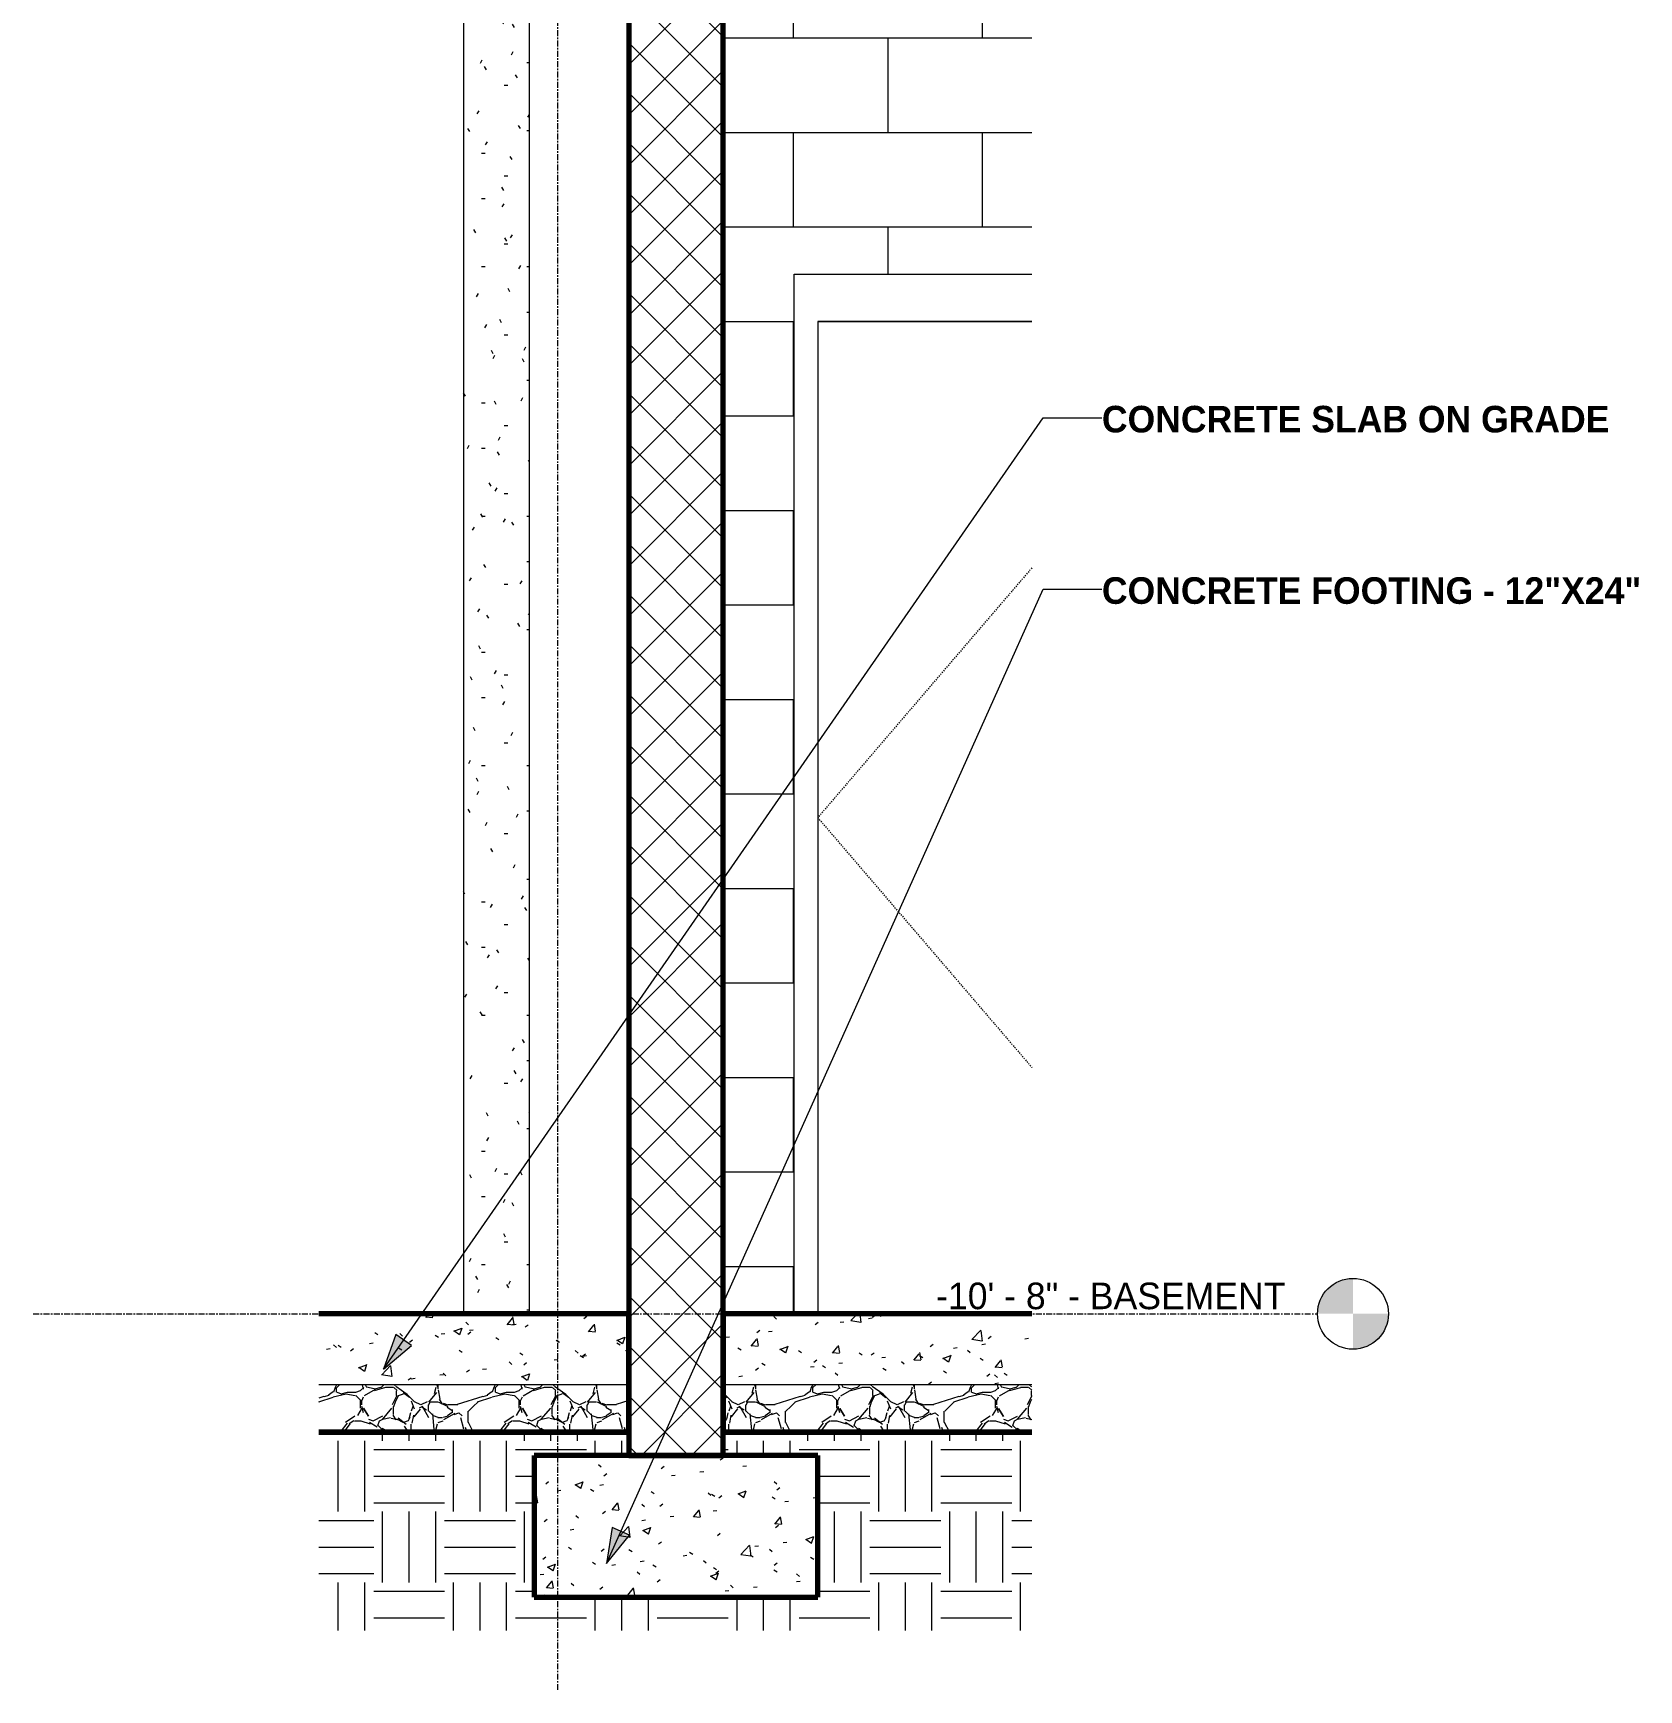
# Model space of a CAD drawing. Header units: inches. Extents: x 11710 to 12358, y -212 to 450.
# Drawn here: x 12216.8 to 12352.7, y -159.8 to -19.6 of the extents above; entities that cross this region are included whole.
import ezdxf

# ---------------------------------------------------------------- set-up
doc = ezdxf.new("R2010")
doc.units = ezdxf.units.IN
doc.header["$MEASUREMENT"] = 0
doc.linetypes.add('Dash 1_16_', pattern=[0.125, 0.0625, -0.0625])
doc.linetypes.add('Grid Line 1_2_', pattern=[0.875, 0.5, -0.125, 0.125, -0.125])
for name, color, linetype, lineweight in [('0-3', 135, 'Continuous', 18), ('0-4', 50, 'Continuous', 5), ('A-DOOR-1', 250, 'Dash 1_16_', 9), ('A-DOOR-2', 250, 'Continuous', 9), ('A-DOOR-FRAM-1', 250, 'Continuous', 9), ('A-FLOR-4', 192, 'Continuous', 70), ('A-FLOR-LEVL', 51, 'Continuous', 9), ('A-FLOR-LEVL-1', 51, 'Grid Line 1_2_', 9), ('A-FLOR-MCUT', 51, 'Continuous', 18), ('A-FLOR-PATT-1', 8, 'Continuous', 9), ('A-WALL-3', 7, 'Continuous', 70), ('A-WALL-4', 135, 'Continuous', 18), ('A-WALL-PATT-3', 55, 'Continuous', 9), ('A-WALL-PATT-4', 45, 'Continuous', 9), ('C-TOPO', 7, 'Continuous', 9), ('C-TOPO-1', 7, 'Continuous', 70), ('C-TOPO-2', 55, 'Continuous', 9), ('G-ANNO-TEXT', 231, 'Continuous', 9), ('I-WALL-2', 135, 'Continuous', 18), ('S-COLS-1', 55, 'Continuous', 9), ('S-FNDN-1', 32, 'Continuous', 9), ('S-FNDN-2', 7, 'Continuous', 70), ('S-GRID-1', 1, 'Grid Line 1_2_', 9)]:
    doc.layers.add(name, color=color, linetype=linetype, lineweight=lineweight)
doc.styles.add('Century Gothic', font='ufonts.com_century-gothic.ttf', dxfattribs={"height": 2.25})
doc.styles.add('Century Gothic_B', font='GOTHICB.TTF', dxfattribs={"height": 2.25})

# ---------------------------------------------------------------- blocks, each defined once
blk = doc.blocks.new('CTR  - Topography_rvt-4-BUILDING SECTION - EAST_WEST - LOOKING NORTH - Callout 5')
at = {"layer": 'C-TOPO'}
h = blk.add_hatch(dxfattribs=at)
h.set_pattern_fill('FP_34', color=256, style=0, pattern_type=2)
h.set_pattern_definition([(0, (12713.651, 72), (6, 6), [6, -6]), (0, (12713.651, 74.25), (6, 6), [6, -6]), (0, (12713.651, 76.5), (6, 6), [6, -6]), (90, (12714.401, 77.25), (-6, 6), [6, -6]), (90, (12716.651, 77.25), (-6, 6), [6, -6]), (90, (12718.901, 77.25), (-6, 6), [6, -6])])
h.paths.add_polyline_path([(11869.19, -154.81), (11887.31, -154.81), (11887.31, -138.01), (11861.19, -138.01), (11861.19, -140), (11869.19, -140), (11869.19, -152), (11845.19, -152), (11845.19, -140), (11853.19, -140), (11853.19, -138.01), (11826.96, -138.01), (11826.96, -154.81), (11861.19, -154.81)], flags=0)
at = {"layer": 'C-TOPO-1'}
for p, q in [((11826.96, -138.01), (11829.34, -138.01)), ((11829.34, -138.01), (11853.19, -138.01)), ((11861.19, -138.01), (11870.32, -138.01)), ((11870.32, -138.01), (11887.31, -138.01))]:
    blk.add_line(p, q, dxfattribs=at)
at = {"layer": 'C-TOPO-2'}
for p, q in [((11829.34, -138.01), (11826.96, -138.01)), ((11853.19, -138.01), (11829.34, -138.01)), ((11870.32, -138.01), (11861.19, -138.01)), ((11870.32, -138.01), (11887.31, -138.01))]:
    blk.add_line(p, q, dxfattribs=at)
blk = doc.blocks.new('CTR - 1st Phase - Common Walls_rvt-4-BUILDING SECTION - EAST_WEST - LOOKING NORTH - Callout 5')
at = {"layer": 'I-WALL-2'}
blk.add_line((11844.75, -16), (11844.75, -128), dxfattribs=at)
blk = doc.blocks.new('HOLLOW METAL - STAIR DOOR-2016401-BUILDING SECTION - EAST_WEST - LOOKING NORTH - Callout 5')
at = {"layer": 'A-DOOR-1'}
for p, q in [((11887.31, -64.86), (11869.19, -86)), ((11869.19, -86), (11887.31, -107.14))]:
    blk.add_line(p, q, dxfattribs=at)
at = {"layer": 'A-DOOR-2'}
for p, q in [((11887.31, -44), (11869.19, -44)), ((11869.19, -44), (11869.19, -128))]:
    blk.add_line(p, q, dxfattribs=at)
at = {"layer": 'A-DOOR-FRAM-1'}
for q in [(11869.19, -128), (11887.31, -44)]:
    blk.add_line((11869.19, -44), q, dxfattribs=at)
blk = doc.blocks.new('CTR - 1st Phase -Stairs _ Elevators_rvt-4-BUILDING SECTION - EAST_WEST - LOOKING NORTH - Callout 5')
at = {"layer": 'A-WALL-PATT-3'}
h = blk.add_hatch(dxfattribs=at)
h.set_pattern_fill('FP_42', color=256, style=0, pattern_type=2)
h.set_pattern_definition([(0, (11857.189, -156), (0, 8), []), (90, (11857.189, -156), (-8, 8), [8, -8])])
h.paths.add_polyline_path([(11861.19, -128), (11867.19, -128), (11867.19, -40), (11887.31, -40), (11887.31, -4.63), (11861.19, -4.63), (11861.19, -124.75)], flags=0)
h.paths.add_polyline_path([(11861.19, 96), (11887.31, 96), (11887.31, 131.37), (11861.19, 131.37), (11861.19, 120)], flags=0)
h.paths.add_polyline_path([(11862.22, 176.39), (11862.23, 176.39), (11862.23, 176.39)], flags=0)
h.paths.add_polyline_path([(11887.31, 137.38), (11887.31, 263.37), (11861.19, 263.37), (11861.19, 176.39), (11861.85, 176.39), (11861.89, 176.38), (11862.08, 176.39), (11862.32, 176.39), (11862.41, 176.37), (11862.48, 176.34), (11862.58, 176.25), (11862.62, 176.2), (11862.66, 176.08), (11862.67, 176), (11862.66, 175.9), (11862.6, 175.78), (11862.52, 175.7), (11862.44, 175.65), (11862.34, 175.61), (11862.25, 175.61), (11862.17, 175.61), (11862.14, 175.61), (11862, 175.61), (11861.19, 175.61), (11861.19, 137.38)], flags=0)
h.paths.add_polyline_path([(11862.22, 308.39), (11862.23, 308.39), (11862.23, 308.39)], flags=0)
h.paths.add_polyline_path([(11861.19, 269.38), (11887.31, 269.38), (11887.31, 372), (11861.19, 372), (11861.19, 308.39), (11861.85, 308.39), (11861.89, 308.38), (11862.08, 308.39), (11862.32, 308.39), (11862.41, 308.37), (11862.48, 308.34), (11862.58, 308.25), (11862.62, 308.2), (11862.66, 308.08), (11862.66, 307.96), (11862.66, 307.9), (11862.6, 307.78), (11862.52, 307.7), (11862.44, 307.65), (11862.34, 307.61), (11862.25, 307.61), (11862.17, 307.61), (11862.14, 307.61), (11862, 307.61), (11861.19, 307.61), (11861.19, 282.36)], flags=0)
at = {"layer": 'A-WALL-PATT-4'}
h = blk.add_hatch(dxfattribs=at)
h.set_pattern_fill('FP_40', color=256, style=0, pattern_type=2)
h.set_pattern_definition([(45, (12713.651, 72), (-2.12132, 2.12132), []), (135, (12713.651, 72), (-2.12132, -2.12132), [])])
h.paths.add_polyline_path([(11853.19, -140), (11861.19, -140), (11861.19, 372), (11853.19, 372), (11853.19, -4), (11857.19, -16), (11853.19, -16), (11853.19, -138.01)], flags=0)
at = {"layer": 'S-FNDN-1'}
h = blk.add_hatch(dxfattribs=at)
h.set_pattern_fill('FP_39', color=256, style=0, pattern_type=2)
h.set_pattern_definition([(50, (12713.651, 72), (6.885997, -0.602097), [0.72, -7.92]), (355, (12713.651, 72), (-1.331756, 7.220547), [0.576, -6.336]), (100.451, (12714.225, 71.95), (5.55363, 6.61819), [0.612, -6.731]), (46.184, (12713.651, 73.92), (10.24564, -1.588925), [1.08, -11.88]), (96.636, (12714.505, 73.788), (8.97244, 9.35152), [0.918, -10.096]), (351.184, (12713.651, 73.92), (8.9732, 9.35123), [0.864, -9.504]), (21, (12714.611, 73.44), (5.730726, -3.865003), [0.72, -7.92]), (326, (12714.611, 73.44), (2.33581, 6.96088), [0.576, -6.336]), (71.451, (12715.088, 73.118), (8.065876, 3.09595), [0.612, -6.731]), (37.5, (12713.651, 72), (0.116866, 3.1954784), [0.317, -5.942, 0.317, -6.115, -6.36]), (37.5, (12713.651, 72), (0.116866, 3.1954784), [-12.691, 0.317, -6.043]), (7.5, (12713.651, 72), (2.52543, 3.786025), [0.317, -3.35, 0.317, -5.798, -2.424]), (7.5, (12713.651, 72), (2.52543, 3.786025), [-9.782, 0.317, -2.107]), (327.5, (12711.51, 72), (5.1243685, -0.216176), [0.317, -2.083, 0.317, -7.171, -9.936]), (327.5, (12711.51, 72), (5.1243685, -0.216176), [-9.888, 0.317, -9.619]), (317.5, (12710.55, 72), (5.598326, 0.96141), [0.317, -2.803, 0.317, -4.656, -7.056]), (317.5, (12710.55, 72), (5.598326, 0.96141), [-8.093, 0.317, -6.739])])
h.paths.add_polyline_path([(11857.13, -152), (11869.19, -152), (11869.19, -140), (11845.19, -140), (11845.19, -152), (11853.19, -152)], flags=0)
at = {"layer": 'A-WALL-3'}
for p, q in [((11853.19, 372), (11853.19, -140)), ((11861.19, -140), (11861.19, 372)), ((11853.19, -140), (11861.19, -140))]:
    blk.add_line(p, q, dxfattribs=at)
at = {"layer": 'A-WALL-4'}
for p, q in [((11867.19, -128), (11867.19, -40)), ((11867.19, -40), (11887.31, -40))]:
    blk.add_line(p, q, dxfattribs=at)
at = {"layer": 'S-FNDN-2'}
for p, q in [((11869.19, -140), (11845.19, -140)), ((11845.19, -140), (11845.19, -152)), ((11869.19, -152), (11869.19, -140)), ((11845.19, -152), (11869.19, -152))]:
    blk.add_line(p, q, dxfattribs=at)
at = {"layer": '0-3'}
blk.add_blockref('HOLLOW METAL - STAIR DOOR-2016401-BUILDING SECTION - EAST_WEST - LOOKING NORTH - Callout 5', (0, 0), dxfattribs=at)
blk = doc.blocks.new('Concrete-Rectangular-Column - ONE-1856735-BUILDING SECTION - EAST_WEST - LOOKING NORTH - Callout 5')
at = {"layer": 'S-COLS-1'}
h = blk.add_hatch(dxfattribs=at)
h.set_pattern_fill('FP_33', color=256, style=0, pattern_type=2)
h.set_pattern_definition([(0, (12713.651, 72), (7.68, 1.92), [0.317, -5.443, 0.317, -5.443, -30.72]), (0, (12713.651, 72), (7.68, 1.92), [-11.52, 0.317, -11.203, 0.317, -5.443, -13.44]), (0, (12713.651, 72), (7.68, 1.92), [-28.8, 0.317, -3.523, 0.317, -9.283]), (120, (12716.531, 72.96), (-5.5027688, 5.691075), [0.317, -5.443, 0.317, -5.443, -30.72]), (120, (12716.531, 72.96), (-5.5027688, 5.691075), [-11.52, 0.317, -11.203, 0.317, -5.443, -13.44]), (120, (12716.531, 72.96), (-5.5027688, 5.691075), [-28.8, 0.317, -3.523, 0.317, -9.283]), (240, (12717.491, 76.8), (-2.1772312, -7.611075), [0.317, -5.443, 0.317, -5.443, -30.72]), (240, (12717.491, 76.8), (-2.1772312, -7.611075), [-11.52, 0.317, -11.203, 0.317, -5.443, -13.44]), (240, (12717.491, 76.8), (-2.1772312, -7.611075), [-28.8, 0.317, -3.523, 0.317, -9.283])])
h.paths.add_polyline_path([(11839.19, -128), (11844.75, -128), (11844.75, -16), (11839.19, -16), (11839.19, -118.38)], flags=0)
blk.add_line((11839.19, -16), (11839.19, -128), dxfattribs=at)
blk = doc.blocks.new('Level - Level Head - Circle-50818-BUILDING SECTION - EAST_WEST - LOOKING NORTH - Callout 5')
at = {"layer": 'A-FLOR-LEVL'}
h = blk.add_hatch(color=256, dxfattribs=at)
edge = h.paths.add_edge_path(flags=0)
edge.add_line((11914.49, 0), (11911.49, 0))
edge.add_arc((11914.49, 0), 3, 90, 180, ccw=False)
edge.add_line((11914.49, 3), (11914.49, 0))
h = blk.add_hatch(color=256, dxfattribs=at)
edge = h.paths.add_edge_path(flags=0)
edge.add_line((11914.49, -3), (11914.49, 0))
edge.add_line((11914.49, 0), (11917.49, 0))
edge.add_arc((11914.49, 0), 3, 270, 360, ccw=False)
blk.add_circle((11914.49, 0), 3, dxfattribs=at)

msp = doc.modelspace()

# ---------------------------------------------------------------- hatches: boundary and pattern name
at = {"layer": 'A-FLOR-PATT-1'}
h = msp.add_hatch(dxfattribs=at)
h.set_pattern_fill('FP_39', color=256, style=0, pattern_type=2)
h.set_pattern_definition([(50, (13127.699, 72), (6.885997, -0.602097), [0.72, -7.92]), (355, (13127.699, 72), (-1.331756, 7.220547), [0.576, -6.336]), (100.451, (13128.273, 71.95), (5.55363, 6.61819), [0.612, -6.731]), (46.184, (13127.699, 73.92), (10.24564, -1.588925), [1.08, -11.88]), (96.636, (13128.553, 73.788), (8.97244, 9.35152), [0.918, -10.096]), (351.184, (13127.699, 73.92), (8.9732, 9.35123), [0.864, -9.504]), (21, (13128.659, 73.44), (5.730726, -3.865003), [0.72, -7.92]), (326, (13128.659, 73.44), (2.33581, 6.96088), [0.576, -6.336]), (71.451, (13129.136, 73.118), (8.065876, 3.09595), [0.612, -6.731]), (37.5, (13127.6991, 72), (0.116866, 3.1954784), [0.317, -5.942, 0.317, -6.115, -6.36]), (37.5, (13127.6991, 72), (0.116866, 3.1954784), [-12.691, 0.317, -6.043]), (7.5, (13127.699, 72), (2.52543, 3.786025), [0.317, -3.35, 0.317, -5.798, -2.424]), (7.5, (13127.699, 72), (2.52543, 3.786025), [-9.782, 0.317, -2.107]), (327.5, (13125.5581, 72), (5.1243685, -0.216176), [0.317, -2.083, 0.317, -7.171, -9.936]), (327.5, (13125.5581, 72), (5.1243685, -0.216176), [-9.888, 0.317, -9.619]), (317.5, (13124.598, 72), (5.598326, 0.96141), [0.317, -2.803, 0.317, -4.656, -7.056]), (317.5, (13124.598, 72), (5.598326, 0.96141), [-8.093, 0.317, -6.739])])
h.paths.add_polyline_path([(12301.35, -134), (12301.35, -128), (12275.24, -128), (12275.24, -134), (12298.24, -134)], flags=0)
h.paths.add_polyline_path([(12267.24, -134), (12267.24, -128), (12241.01, -128), (12241.01, -134), (12243.39, -134)], flags=0)
h = msp.add_hatch(dxfattribs=at)
h.set_pattern_fill('FP_43', color=256, style=0, pattern_type=2)
h.set_pattern_definition([(212.005, (13126.8931, 74.015), (-40.3106271, -26.8730086), [1.268, -125.493]), (213.69, (13127.699, 74.553), (-13.436241, -13.436764), [0.969, -47.478]), (198.435, (13128.102, 74.687), (-26.873024, -13.436542), [0.425, -42.065]), (180, (13128.639, 74.687), (2e-15, -13.437), [0.537, -12.899]), (161.565, (13129.042, 74.553), (-13.436518, 1.2e-05), [0.425, -42.065]), (333.435, (13129.177, 84.227), (13.436532, 1.2e-05), [0.601, -29.444]), (296.565, (13129.042, 84.496), (13.43652, -13.436544), [0.3, -29.745]), (270, (13129.042, 85.168), (13.437, 8e-16), [0.672, -12.765]), (186.34, (13129.1771, 76.434), (-107.4926568, -13.4363962), [1.217, -120.457]), (296.565, (13132.133, 84.765), (13.43652, -13.436544), [0.3, -29.745]), (303.69, (13131.864, 85.168), (13.436764, -13.436241), [0.484, -47.962]), (229.399, (13134.0141, 79.256), (-67.1828397, -80.6196216), [1.239, -122.641]), (243.435, (13134.417, 80.062), (1.2e-05, -13.436532), [0.901, -29.144]), (213.69, (13139.12, 78.584), (-13.436241, -13.436764), [0.484, -47.962]), (33.69, (13135.089, 74.822), (13.436241, 13.436764), [0.484, -47.962]), (0, (13134.82, 74.822), (0, 13.437), [0.269, -13.168]), (333.435, (13134.551, 74.956), (13.436532, 1.2e-05), [0.3, -29.745]), (284.036, (13134.417, 75.494), (13.436545, -40.30972), [0.554, -54.847]), (270, (13134.417, 75.762), (13.437, 8e-16), [0.269, -13.168]), (243.435, (13134.417, 76.031), (1.2e-05, -13.436532), [0.3, -29.745]), (135, (13134.417, 76.165), (-13.43644, 9e-16), [0.19, -18.812]), (90, (13134.417, 76.031), (-13.437, 8e-16), [0.134, -13.302]), (18.435, (13139.254, 82.212), (26.873024, 13.436542), [0.85, -41.641]), (6.34, (13140.0601, 82.481), (107.4926568, 13.4363962), [1.217, -120.457]), (180, (13139.523, 79.256), (2e-15, -13.437), [0.806, -12.63]), (197.354, (13141.67314, 79.928), (-40.30996214, -13.43709214), [2.252, -222.987]), (198.435, (13142.076, 80.062), (-26.873024, -13.436542), [0.425, -42.065]), (213.69, (13142.479, 80.331), (-13.436241, -13.436764), [0.484, -47.962]), (251.565, (13142.613, 80.734), (-1.2e-05, -13.436518), [0.425, -42.065]), (243.435, (13142.748, 81.003), (1.2e-05, -13.436532), [0.3, -29.745]), (270, (13142.748, 81.271), (13.437, 8e-16), [0.269, -13.168]), (293.199, (13142.3451, 82.212), (13.4363854, -26.8729472), [1.023, -101.307]), (315, (13141.942, 82.615), (13.43644, 0), [0.57, -18.432]), (0, (13141.27, 82.615), (0, 13.437), [0.672, -12.765]), (341.565, (13138.314, 79.39), (13.436518, -1.2e-05), [0.425, -42.065]), (303.69, (13138.045, 79.793), (13.436764, -13.436241), [0.484, -47.962]), (279.462, (13137.9111, 80.599), (13.43628, -67.1832013), [0.817, -80.915]), (270, (13137.911, 81.406), (13.437, 8e-16), [0.806, -12.63]), (239.036, (13138.3141, 82.077), (-13.4372, -26.8732567), [0.783, -77.565]), (188.13, (13139.2541, 82.212), (-80.6200966, -13.436299), [0.95, -94.061]), (116.565, (13129.311, 81.809), (-13.43652, 13.436544), [0.3, -29.745]), (135, (13129.58, 81.54), (-13.43644, 9e-16), [0.38, -18.622]), (168.69, (13130.2521, 81.406), (-13.436897, 0.000212), [0.685, -67.829]), (191.31, (13130.9241, 81.54), (-53.7465916, -13.436568), [0.685, -67.829]), (194.036, (13131.461, 81.674), (-40.30972, -13.436545), [0.554, -54.847]), (236.31, (13131.73, 82.077), (-13.436194, -26.873299), [0.484, -47.962]), (236.31, (13131.998, 82.481), (-13.436194, -26.873299), [0.484, -47.962]), (270, (13131.998, 82.884), (13.437, 8e-16), [0.403, -13.034]), (291.801, (13131.7301, 83.556), (13.4361655, -26.872997), [0.724, -71.635]), (116.565, (13131.864, 80.734), (-13.43652, 13.436544), [0.601, -29.444]), (168.69, (13132.5361, 80.599), (-13.436897, 0.000212), [0.685, -67.829]), (194.036, (13133.073, 80.734), (-40.30972, -13.436545), [0.554, -54.847]), (225, (13133.476, 81.137), (9e-16, -13.43644), [0.57, -18.432]), (251.565, (13133.611, 81.54), (-1.2e-05, -13.436518), [0.425, -42.065]), (296.565, (13133.342, 82.077), (13.43652, -13.436544), [0.601, -29.444]), (315, (13133.073, 82.346), (13.43644, 0), [0.38, -18.622]), (326.31, (13132.67, 82.615), (26.873299, -13.436194), [0.484, -47.962]), (0, (13132.402, 82.615), (0, 13.437), [0.269, -13.168]), (33.69, (13131.998, 82.346), (13.436241, 13.436764), [0.484, -47.962]), (71.565, (13131.864, 81.943), (1.2e-05, 13.436518), [0.425, -42.065]), (63.435, (13131.73, 81.674), (-1.2e-05, 13.436532), [0.3, -29.745]), (71.565, (13131.595, 81.271), (1.2e-05, 13.436518), [0.425, -42.065]), (104.036, (13131.595, 80.734), (-13.436545, 40.30972), [0.554, -54.847]), (45, (13131.327, 80.465), (0, 13.43644), [0.38, -18.622]), (18.435, (13130.924, 80.331), (26.873024, 13.436542), [0.425, -42.065]), (0, (13130.252, 80.331), (0, 13.437), [0.672, -12.765]), (14.036, (13129.714, 80.196), (40.30972, 13.436545), [0.554, -54.847]), (341.565, (13129.311, 80.331), (13.436518, -1.2e-05), [0.425, -42.065]), (270, (13129.311, 80.734), (13.437, 8e-16), [0.403, -13.034]), (225, (13129.714, 81.137), (9e-16, -13.43644), [0.57, -18.432]), (198.435, (13130.52, 81.406), (-26.873024, -13.436542), [0.85, -41.641]), (180, (13131.192, 81.406), (-2e-15, -13.437), [0.672, -12.765]), (153.435, (13131.461, 81.271), (-13.436532, -1.2e-05), [0.3, -29.745]), (206.565, (13136.567, 79.121), (-13.436544, -13.43652), [0.3, -29.745]), (146.31, (13136.97, 78.853), (-26.873299, 13.436194), [0.484, -47.962]), (119.745, (13137.5071, 77.912), (-40.3105597, 67.1832064), [1.083, -107.246]), (95.711, (13137.6421, 76.568), (-13.4375424, 120.930058), [1.35, -133.686]), (90, (13137.642, 76.434), (-13.437, 8e-16), [0.134, -13.302]), (63.435, (13137.507, 76.165), (-1.2e-05, 13.436532), [0.3, -29.745]), (26.565, (13137.239, 76.031), (13.436544, 13.43652), [0.3, -29.745]), (0, (13136.836, 76.031), (0, 13.437), [0.403, -13.034]), (0, (13136.701, 76.031), (0, 13.437), [0.134, -13.302]), (0, (13136.433, 76.031), (0, 13.437), [0.269, -13.168]), (326.31, (13136.029, 76.3), (26.873299, -13.436194), [0.484, -47.962]), (333.435, (13135.761, 76.434), (13.436532, 1.2e-05), [0.3, -29.745]), (284.036, (13135.626, 76.972), (13.436545, -40.30972), [0.554, -54.847]), (270, (13135.626, 77.24), (13.437, 8e-16), [0.269, -13.168]), (270, (13135.626, 77.643), (13.437, 8e-16), [0.403, -13.034]), (258.69, (13135.7611, 78.315), (-0.000212, -13.436897), [0.685, -67.829]), (231.34, (13136.2981, 78.987), (-40.3101895, -53.745816), [0.86, -85.176]), (270, (13139.12, 78.718), (13.437, 8e-16), [0.134, -13.302]), (270, (13139.12, 78.853), (13.437, 8e-16), [0.134, -13.302]), (326.31, (13138.717, 79.121), (26.873299, -13.436194), [0.484, -47.962]), (333.435, (13137.911, 79.525), (13.436532, 1.2e-05), [0.901, -29.144]), (0, (13137.239, 79.525), (0, 13.437), [0.672, -12.765]), (63.435, (13137.104, 79.256), (-1.2e-05, 13.436532), [0.3, -29.745]), (90, (13137.104, 78.718), (-13.437, 8e-16), [0.537, -12.899]), (135, (13137.507, 78.315), (-13.43644, 9e-16), [0.57, -18.432]), (161.565, (13137.911, 78.181), (-13.436518, 1.2e-05), [0.425, -42.065]), (180, (13138.314, 78.181), (-2e-15, -13.437), [0.403, -13.034]), (198.435, (13138.717, 78.315), (-26.873024, -13.436542), [0.425, -42.065]), (351.87, (13133.4761, 85.571), (13.4370087, -0.000259), [1.9, -93.111]), (14.036, (13132.939, 85.437), (40.30972, 13.436545), [0.554, -54.847]), (53.13, (13132.5361, 84.899), (26.873672, 40.309752), [0.672, -66.511]), (95.194, (13132.6701, 83.421), (-13.4351326, 134.3664647), [1.484, -146.928]), (101.31, (13132.8051, 82.749), (-13.436568, 53.7465916), [0.685, -67.829]), (143.13, (13133.3421, 82.346), (-40.309752, 26.873672), [0.672, -66.511]), (161.565, (13133.745, 82.212), (-13.436518, 1.2e-05), [0.425, -42.065]), (198.435, (13134.148, 82.346), (-26.873024, -13.436542), [0.425, -42.065]), (225, (13134.82, 83.018), (9e-16, -13.43644), [0.95, -18.052]), (228.814, (13135.7611, 84.093), (-80.6198072, -94.0561774), [1.428, -141.405]), (251.565, (13135.895, 84.496), (-1.2e-05, -13.436518), [0.425, -42.065]), (270, (13135.895, 84.63), (13.437, 8e-16), [0.134, -13.302]), (288.435, (13135.761, 85.034), (13.436542, -26.873024), [0.425, -42.065]), (326.31, (13135.358, 85.302), (26.873299, -13.436194), [0.484, -47.962]), (90, (13129.177, 82.077), (-13.437, 8e-16), [0.941, -12.496]), (338.199, (13131.0581, 83.824), (40.3099116, -13.436441), [0.724, -71.635]), (0, (13130.252, 83.824), (0, 13.437), [0.806, -12.63]), (30.964, (13129.5801, 83.421), (40.310285, 26.8733136), [0.783, -77.565]), (45, (13129.177, 83.018), (0, 13.43644), [0.57, -18.432]), (90, (13127.027, 77.778), (-13.437, 8e-16), [0.941, -12.496]), (116.565, (13127.43, 76.972), (-13.43652, 13.436544), [0.901, -29.144]), (153.435, (13128.236, 76.568), (-13.436532, -1.2e-05), [0.901, -29.144]), (180, (13128.908, 76.568), (-2e-15, -13.437), [0.672, -12.765]), (218.66, (13129.5801, 77.106), (-13.436833, -13.4362984), [0.86, -85.176]), (231.34, (13130.1171, 77.778), (-40.3101895, -53.745816), [0.86, -85.176]), (213.69, (13130.924, 78.315), (-13.436241, -13.436764), [0.969, -47.478]), (239.036, (13131.3271, 78.987), (-13.4372, -26.8732567), [0.783, -77.565]), (270, (13131.327, 79.256), (13.437, 8e-16), [0.269, -13.168]), (270, (13131.327, 79.659), (13.437, 8e-16), [0.403, -13.034]), (315, (13130.924, 80.062), (13.43644, 0), [0.57, -18.432]), (350.538, (13130.1171, 80.196), (13.4368224, 7.56e-05), [0.817, -80.915]), (14.036, (13129.042, 79.928), (40.30972, 13.436545), [1.108, -54.293]), (18.435, (13127.833, 79.525), (26.873024, 13.436542), [1.275, -41.216]), (45, (13127.43, 79.121), (0, 13.43644), [0.57, -18.432]), (45, (13127.027, 78.718), (0, 13.43644), [0.57, -18.432]), (108.435, (13129.983, 75.762), (-13.436542, 26.873024), [0.85, -41.641]), (126.87, (13130.3861, 75.225), (-13.436224, 13.436576), [0.672, -66.511]), (146.31, (13130.789, 74.956), (-26.873299, 13.436194), [0.484, -47.962]), (161.565, (13131.192, 74.822), (-13.436518, 1.2e-05), [0.425, -42.065]), (135, (13131.595, 74.419), (-13.43644, 9e-16), [0.57, -18.432]), (161.565, (13131.998, 74.284), (-13.436518, 1.2e-05), [0.425, -42.065]), (180, (13132.402, 74.284), (2e-15, -13.437), [0.403, -13.034]), (206.565, (13132.67, 74.419), (-13.436544, -13.43652), [0.3, -29.745]), (206.565, (13133.208, 74.687), (-13.436544, -13.43652), [0.601, -29.444]), (189.462, (13134.0141, 74.822), (-67.1832013, -13.43628), [0.817, -80.915]), (243.435, (13134.283, 75.359), (1.2e-05, -13.436532), [0.601, -29.444]), (270, (13134.283, 75.494), (13.437, 8e-16), [0.134, -13.302]), (270, (13134.283, 75.762), (13.437, 8e-16), [0.269, -13.168]), (326.31, (13133.88, 76.568), (26.873299, -13.436194), [0.484, -47.962]), (327.995, (13132.8051, 77.24), (67.1829352, -40.309468), [1.268, -125.493]), (329.036, (13132.1331, 77.643), (26.8732567, -13.4372), [0.783, -77.565]), (341.565, (13131.327, 77.912), (13.436518, -1.2e-05), [0.85, -41.641]), (0, (13130.789, 77.912), (0, 13.437), [0.537, -12.899]), (33.69, (13130.386, 77.643), (13.436241, 13.436764), [0.484, -47.962]), (53.13, (13129.9831, 77.106), (26.873672, 40.309752), [0.672, -66.511]), (63.435, (13129.714, 76.568), (-1.2e-05, 13.436532), [0.601, -29.444]), (225, (13135.895, 75.494), (9e-16, -13.43644), [0.57, -18.432]), (236.31, (13136.164, 75.897), (-13.436194, -26.873299), [0.484, -47.962]), (270, (13136.164, 76.031), (13.437, 8e-16), [0.134, -13.302]), (315, (13135.895, 76.3), (13.43644, 0), [0.38, -18.622]), (333.435, (13135.358, 76.568), (13.436532, 1.2e-05), [0.601, -29.444]), (18.435, (13134.551, 76.3), (26.873024, 13.436542), [0.85, -41.641]), (75.964, (13134.417, 75.762), (-0.0003, 13.436231), [0.554, -54.847]), (71.565, (13128.371, 73.209), (1.2e-05, 13.436518), [0.425, -42.065]), (135, (13128.639, 72.941), (-13.43644, 9e-16), [0.38, -18.622]), (146.31, (13129.042, 72.672), (-26.873299, 13.436194), [0.484, -47.962]), (153.435, (13129.58, 72.403), (-13.436532, -1.2e-05), [0.601, -29.444]), (180, (13129.714, 72.403), (-2e-15, -13.437), [0.134, -13.302]), (161.565, (13130.117, 72.269), (-13.436518, 1.2e-05), [0.425, -42.065]), (180, (13130.655, 72.269), (-2e-15, -13.437), [0.537, -12.899]), (198.435, (13131.058, 72.403), (-26.873024, -13.436542), [0.425, -42.065]), (210.964, (13131.7301, 72.806), (-40.310285, -26.8733136), [0.783, -77.565]), (206.565, (13131.998, 72.941), (-13.436544, -13.43652), [0.3, -29.745]), (251.565, (13132.133, 73.344), (-1.2e-05, -13.436518), [0.425, -42.065]), (303.69, (13131.864, 73.747), (13.436764, -13.436241), [0.484, -47.962]), (306.87, (13131.4611, 74.284), (13.436224, -13.436576), [0.672, -66.511]), (323.13, (13130.9241, 74.687), (40.309752, -26.873672), [0.672, -66.511]), (345.964, (13130.386, 74.822), (13.436231, 0.0003), [0.554, -54.847]), (18.435, (13129.983, 74.687), (26.873024, 13.436542), [0.425, -42.065]), (30.964, (13129.3111, 74.284), (40.310285, 26.8733136), [0.783, -77.565]), (39.806, (13128.5051, 73.612), (13.4366017, 13.4362908), [1.049, -103.894]), (135, (13132.536, 72.403), (-13.43644, 9e-16), [0.19, -18.812]), (153.435, (13132.805, 72.269), (-13.436532, -1.2e-05), [0.3, -29.745]), (191.31, (13133.4761, 72.403), (-53.7465916, -13.436568), [0.685, -67.829]), (165.964, (13134.014, 72.269), (-13.436231, -0.0003), [0.554, -54.847]), (175.236, (13135.6261, 72.134), (-13.4364265, -8.2e-05), [1.618, -160.181]), (206.565, (13135.895, 72.269), (-13.436544, -13.43652), [0.3, -29.745]), (225, (13136.164, 72.537), (9e-16, -13.43644), [0.38, -18.622]), (270, (13136.164, 73.209), (13.437, 8e-16), [0.672, -12.765]), (270, (13136.164, 73.612), (13.437, 8e-16), [0.403, -13.034]), (308.66, (13135.6261, 74.284), (13.4362984, -13.436833), [0.86, -85.176]), (338.199, (13134.9541, 74.553), (40.3099116, -13.436441), [0.724, -71.635]), (348.69, (13134.2831, 74.687), (13.436897, -0.000212), [0.685, -67.829]), (18.435, (13133.073, 74.284), (26.873024, 13.436542), [1.275, -41.216]), (36.87, (13132.5361, 73.881), (13.436576, 13.436224), [0.672, -66.511]), (68.199, (13132.2671, 73.209), (13.436441, 40.3099116), [0.724, -71.635]), (101.31, (13132.4021, 72.537), (-13.436568, 53.7465916), [0.685, -67.829]), (348.69, (13131.1921, 85.302), (13.436897, -0.000212), [0.685, -67.829]), (354.806, (13129.7141, 85.437), (13.4361385, -0.0003521), [1.484, -146.928]), (0, (13129.311, 85.437), (0, 13.437), [0.403, -13.034]), (45, (13129.042, 85.168), (0, 13.43644), [0.38, -18.622]), (180, (13130.117, 83.959), (-2e-15, -13.437), [0.403, -13.034]), (188.13, (13131.0581, 84.093), (-80.6200966, -13.436299), [0.95, -94.061]), (172.875, (13132.1331, 83.959), (-13.4368068, -0.000376), [1.083, -107.246]), (225, (13132.267, 84.093), (9e-16, -13.43644), [0.19, -18.812]), (270, (13132.267, 84.496), (13.437, 8e-16), [0.403, -13.034]), (161.565, (13136.567, 84.899), (-13.436518, 1.2e-05), [0.425, -42.065]), (180, (13137.104, 84.899), (-2e-15, -13.437), [0.537, -12.899]), (198.435, (13137.507, 85.034), (-26.873024, -13.436542), [0.425, -42.065]), (170.538, (13138.3141, 84.899), (-13.4368224, -7.56e-05), [0.817, -80.915]), (213.69, (13138.717, 85.168), (-13.436241, -13.436764), [0.484, -47.962]), (270, (13138.717, 85.302), (13.437, 8e-16), [0.134, -13.302]), (296.565, (13138.582, 85.571), (13.43652, -13.436544), [0.3, -29.745]), (341.565, (13137.776, 85.84), (13.436518, -1.2e-05), [0.85, -41.641]), (341.565, (13136.97, 86.108), (13.436518, -1.2e-05), [0.85, -41.641]), (14.036, (13136.433, 85.974), (40.30972, 13.436545), [0.554, -54.847]), (45, (13136.029, 85.571), (0, 13.43644), [0.57, -18.432]), (104.036, (13136.164, 85.034), (-13.436545, 40.30972), [0.554, -54.847]), (0, (13125.683, 73.344), (0, 13.437), [0.134, -13.302]), (315, (13125.414, 73.612), (13.43644, 0), [0.38, -18.622]), (274.764, (13125.2801, 75.225), (13.437683, -147.8026001), [1.618, -160.181]), (255.964, (13125.414, 75.762), (0.0003, -13.436231), [0.554, -54.847]), (225, (13125.683, 76.031), (9e-16, -13.43644), [0.38, -18.622]), (198.435, (13126.893, 76.434), (-26.873024, -13.436542), [1.275, -41.216]), (180, (13127.027, 76.434), (-2e-15, -13.437), [0.134, -13.302]), (171.87, (13127.9671, 76.3), (-13.4370087, 0.000259), [0.95, -94.061]), (146.31, (13129.58, 76.165), (-26.873299, 13.436194), [0.484, -47.962]), (108.435, (13129.849, 75.359), (-13.436542, 26.873024), [0.85, -41.641]), (90, (13129.849, 75.225), (-13.437, 8e-16), [0.134, -13.302]), (71.565, (13129.714, 74.822), (1.2e-05, 13.436518), [0.425, -42.065]), (26.565, (13129.445, 74.687), (13.436544, 13.43652), [0.3, -29.745]), (18.435, (13129.042, 74.553), (26.873024, 13.436542), [0.425, -42.065]), (126.87, (13136.2981, 73.612), (-13.436224, 13.436576), [0.672, -66.511]), (123.69, (13136.567, 73.209), (-13.436764, 13.436241), [0.484, -47.962]), (149.036, (13137.2391, 72.806), (-26.8732567, 13.4372), [0.783, -77.565]), (168.69, (13137.9111, 72.672), (-13.436897, 0.000212), [0.685, -67.829]), (213.69, (13138.314, 72.941), (-13.436241, -13.436764), [0.484, -47.962]), (251.565, (13138.448, 73.344), (-1.2e-05, -13.436518), [0.425, -42.065]), (270, (13138.448, 73.478), (13.437, 8e-16), [0.134, -13.302]), (279.462, (13138.3141, 74.284), (13.43628, -67.1832013), [0.817, -80.915]), (243.435, (13138.448, 74.553), (1.2e-05, -13.436532), [0.3, -29.745]), (270, (13138.448, 74.687), (13.437, 8e-16), [0.134, -13.302]), (296.565, (13138.045, 75.494), (13.43652, -13.436544), [0.901, -29.144]), (329.036, (13137.3731, 75.897), (26.8732567, -13.4372), [0.783, -77.565]), (8.13, (13136.4331, 75.762), (80.6200966, 13.436299), [0.95, -94.061]), (45, (13135.895, 75.225), (0, 13.43644), [0.76, -18.242]), (45, (13135.626, 74.956), (0, 13.43644), [0.38, -18.622]), (90, (13135.626, 74.553), (-13.437, 8e-16), [0.403, -13.034]), (123.69, (13135.895, 74.15), (-13.436764, 13.436241), [0.484, -47.962]), (101.31, (13137.9111, 76.568), (-13.436568, 53.7465916), [0.685, -67.829]), (108.435, (13138.045, 76.165), (-13.436542, 26.873024), [0.425, -42.065]), (135, (13138.179, 76.031), (-13.43644, 9e-16), [0.19, -18.812]), (180, (13138.582, 76.031), (2e-15, -13.437), [0.403, -13.034]), (213.69, (13138.985, 76.3), (-13.436241, -13.436764), [0.484, -47.962]), (187.125, (13140.0601, 76.434), (-94.0566594, -13.437028), [1.083, -107.246]), (236.31, (13140.329, 76.837), (-13.436194, -26.873299), [0.484, -47.962]), (270, (13140.329, 76.972), (13.437, 8e-16), [0.134, -13.302]), (288.435, (13140.195, 77.375), (13.436542, -26.873024), [0.425, -42.065]), (285.945, (13139.9261, 78.315), (13.4366066, -40.3096492), [0.978, -96.842]), (315, (13139.657, 78.584), (13.43644, 0), [0.38, -18.622]), (18.435, (13139.254, 78.45), (26.873024, 13.436542), [0.425, -42.065]), (29.745, (13138.3141, 77.912), (67.1832064, 40.3105597), [1.083, -107.246]), (18.435, (13137.911, 77.778), (26.873024, 13.436542), [0.425, -42.065]), (75.964, (13137.776, 77.24), (-0.0003, 13.436231), [0.554, -54.847]), (180, (13133.88, 80.734), (-2e-15, -13.437), [0.403, -13.034]), (180, (13134.148, 80.734), (-2e-15, -13.437), [0.269, -13.168]), (135, (13134.417, 80.465), (-13.43644, 9e-16), [0.38, -18.622]), (90, (13134.417, 80.062), (-13.437, 8e-16), [0.403, -13.034]), (26.565, (13132.402, 77.912), (13.436544, 13.43652), [0.901, -29.144]), (341.565, (13131.998, 78.046), (13.436518, -1.2e-05), [0.425, -42.065]), (300.964, (13131.5951, 78.718), (26.8733136, -40.310285), [0.783, -77.565]), (71.565, (13134.148, 79.121), (1.2e-05, 13.436518), [0.425, -42.065]), (90, (13134.148, 78.45), (-13.437, 8e-16), [0.672, -12.765]), (123.69, (13134.417, 78.046), (-13.436764, 13.436241), [0.484, -47.962]), (153.435, (13134.954, 77.778), (-13.436532, -1.2e-05), [0.601, -29.444]), (198.435, (13135.358, 77.912), (-26.873024, -13.436542), [0.425, -42.065]), (243.435, (13135.492, 78.181), (1.2e-05, -13.436532), [0.3, -29.745]), (255.964, (13135.626, 78.718), (0.0003, -13.436231), [0.554, -54.847]), (251.565, (13135.761, 79.121), (-1.2e-05, -13.436518), [0.425, -42.065]), (291.801, (13135.4921, 79.793), (13.4361655, -26.872997), [0.724, -71.635]), (323.13, (13134.9541, 80.196), (40.309752, -26.873672), [0.672, -66.511]), (18.435, (13134.551, 80.062), (26.873024, 13.436542), [0.425, -42.065]), (63.435, (13134.283, 79.525), (-1.2e-05, 13.436532), [0.601, -29.444]), (135, (13133.208, 77.106), (-13.43644, 9e-16), [0.57, -18.432]), (149.036, (13133.8801, 76.703), (-26.8732567, 13.4372), [0.783, -77.565]), (146.31, (13134.283, 76.434), (-26.873299, 13.436194), [0.484, -47.962]), (180, (13134.551, 76.434), (2e-15, -13.437), [0.269, -13.168]), (210.964, (13135.2231, 76.837), (-40.310285, -26.8733136), [0.783, -77.565]), (243.435, (13135.358, 77.106), (1.2e-05, -13.436532), [0.3, -29.745]), (303.69, (13135.089, 77.509), (13.436764, -13.436241), [0.484, -47.962]), (321.34, (13134.4171, 78.046), (53.745816, -40.3101895), [0.86, -85.176]), (345.964, (13133.88, 78.181), (13.436231, 0.0003), [0.554, -54.847]), (11.31, (13133.2081, 78.046), (53.7465916, 13.436568), [0.685, -67.829]), (26.565, (13132.939, 77.912), (13.436544, 13.43652), [0.3, -29.745]), (71.565, (13132.805, 77.509), (1.2e-05, 13.436518), [0.425, -42.065]), (15.945, (13132.5361, 80.465), (40.3096492, 13.4366066), [0.978, -96.842]), (29.745, (13131.5951, 79.928), (67.1832064, 40.3105597), [1.083, -107.246]), (63.435, (13131.461, 79.659), (-1.2e-05, 13.436532), [0.3, -29.745]), (90, (13131.461, 79.256), (-13.437, 8e-16), [0.403, -13.034]), (104.036, (13131.595, 78.718), (-13.436545, 40.30972), [0.554, -54.847]), (120.964, (13131.9981, 78.046), (-26.8733136, 40.310285), [0.783, -77.565]), (153.435, (13139.523, 85.168), (-13.436532, -1.2e-05), [0.3, -29.745]), (180, (13139.792, 85.168), (2e-15, -13.437), [0.269, -13.168]), (209.745, (13140.7321, 85.705), (-67.1832064, -40.3105597), [1.083, -107.246]), (225, (13141.27, 86.243), (9e-16, -13.43644), [0.76, -18.242]), (239.036, (13141.6731, 86.915), (-13.4372, -26.8732567), [0.783, -77.565]), (239.036, (13142.0761, 87.587), (-13.4372, -26.8732567), [0.783, -77.565]), (270, (13142.076, 87.721), (13.437, 8e-16), [0.134, -13.302]), (333.435, (13141.807, 87.855), (13.436532, 1.2e-05), [0.3, -29.745]), (0, (13141.404, 87.855), (0, 13.437), [0.403, -13.034]), (45, (13141.001, 87.452), (0, 13.43644), [0.57, -18.432]), (26.565, (13139.389, 86.646), (13.436544, 13.43652), [1.803, -28.243]), (30.964, (13138.7171, 86.243), (40.310285, 26.8733136), [0.783, -77.565]), (90, (13138.717, 85.974), (-13.437, 8e-16), [0.269, -13.168]), (128.66, (13139.2541, 85.302), (-13.4362984, 13.436833), [0.86, -85.176]), (255.964, (13137.776, 80.868), (0.0003, -13.436231), [0.554, -54.847]), (281.31, (13137.6421, 81.54), (13.436568, -53.7465916), [0.685, -67.829]), (309.806, (13136.9701, 82.346), (13.4362908, -13.4366017), [1.049, -103.894]), (329.036, (13136.2981, 82.749), (26.8732567, -13.4372), [0.783, -77.565]), (345.964, (13135.761, 82.884), (13.436231, 0.0003), [0.554, -54.847]), (0, (13135.223, 82.884), (0, 13.437), [0.537, -12.899]), (26.565, (13134.686, 82.615), (13.436544, 13.43652), [0.601, -29.444]), (45, (13134.283, 82.212), (0, 13.43644), [0.57, -18.432]), (53.13, (13133.8801, 81.674), (26.873672, 40.309752), [0.672, -66.511]), (90, (13133.88, 81.271), (-13.437, 8e-16), [0.403, -13.034]), (135, (13134.283, 80.868), (-13.43644, 9e-16), [0.57, -18.432]), (144.462, (13135.2231, 80.196), (-40.3095313, 26.8733096), [1.156, -114.43]), (135, (13135.895, 79.525), (-13.43644, 9e-16), [0.95, -18.052]), (153.435, (13136.433, 79.256), (-13.436532, -1.2e-05), [0.601, -29.444]), (206.565, (13136.97, 79.525), (-13.436544, -13.43652), [0.601, -29.444]), (230.194, (13137.6421, 80.331), (-53.7471842, -67.182341), [1.049, -103.894]), (66.801, (13135.8951, 83.556), (26.8740486, 67.1828756), [1.023, -101.307]), (90, (13135.895, 83.152), (-13.437, 8e-16), [0.403, -13.034]), (153.435, (13136.164, 83.018), (-13.436532, -1.2e-05), [0.3, -29.745]), (153.435, (13136.701, 82.749), (-13.436532, -1.2e-05), [0.601, -29.444]), (149.036, (13137.3731, 82.346), (-26.8732567, 13.4372), [0.783, -77.565]), (180, (13138.045, 82.346), (-2e-15, -13.437), [0.672, -12.765]), (180, (13138.851, 82.346), (-2e-15, -13.437), [0.806, -12.63]), (213.69, (13139.254, 82.615), (-13.436241, -13.436764), [0.484, -47.962]), (243.435, (13139.523, 83.152), (1.2e-05, -13.436532), [0.601, -29.444]), (277.125, (13139.3891, 84.227), (13.437028, -94.0566594), [1.083, -107.246]), (315, (13139.12, 84.496), (13.43644, 0), [0.38, -18.622]), (341.565, (13138.717, 84.63), (13.436518, -1.2e-05), [0.425, -42.065]), (352.875, (13137.6421, 84.765), (13.4368068, 0.000376), [1.083, -107.246]), (0, (13136.97, 84.765), (0, 13.437), [0.672, -12.765]), (21.801, (13136.2981, 84.496), (26.872997, 13.4361655), [0.724, -71.635]), (90, (13142.345, 83.824), (-13.437, 8e-16), [0.537, -12.899]), (90, (13142.345, 83.287), (-13.437, 8e-16), [0.537, -12.899]), (56.31, (13142.076, 82.884), (13.436194, 26.873299), [0.484, -47.962]), (18.435, (13141.673, 82.749), (26.873024, 13.436542), [0.425, -42.065]), (0, (13140.329, 82.749), (0, 13.437), [1.344, -12.093]), (341.565, (13139.926, 82.884), (13.436518, -1.2e-05), [0.425, -42.065]), (296.565, (13139.792, 83.152), (13.43652, -13.436544), [0.3, -29.745]), (278.13, (13139.6571, 84.093), (13.436299, -80.6200966), [0.95, -94.061]), (270, (13139.657, 84.227), (13.437, 8e-16), [0.134, -13.302]), (251.565, (13139.792, 84.63), (-1.2e-05, -13.436518), [0.425, -42.065]), (225, (13140.195, 85.034), (9e-16, -13.43644), [0.57, -18.432]), (218.66, (13140.8671, 85.571), (-13.436833, -13.4362984), [0.86, -85.176]), (225, (13141.27, 85.974), (9e-16, -13.43644), [0.57, -18.432]), (206.565, (13141.538, 86.108), (-13.436544, -13.43652), [0.3, -29.745]), (180, (13141.807, 86.108), (-2e-15, -13.437), [0.269, -13.168]), (123.69, (13142.076, 85.705), (-13.436764, 13.436241), [0.484, -47.962]), (108.435, (13142.21, 85.302), (-13.436542, 26.873024), [0.425, -42.065]), (98.13, (13142.3451, 84.362), (-13.436299, 80.6200966), [0.95, -94.061])])
h.paths.add_polyline_path([(12301.35, -138), (12301.35, -134), (12275.24, -134), (12275.24, -138), (12284.37, -138)], flags=0)
h.paths.add_polyline_path([(12241.01, -138), (12267.24, -138), (12267.24, -134), (12241.01, -134), (12241.01, -134.05)], flags=0)
at = {"layer": 'G-ANNO-TEXT'}
for points in [[(12246.47, -132.68), (12248.84, -130.67), (12247.52, -129.75)], [(12265.35, -149.15), (12267.31, -146.74), (12265.84, -146.08)]]:
    msp.add_hatch(color=256, dxfattribs=at).paths.add_polyline_path(points, flags=0)

# ---------------------------------------------------------------- linework, layer by layer
at = {"layer": 'A-FLOR-4'}
for p, q in [((12267.24, -128), (12241.01, -128)), ((12267.24, -138), (12267.24, -128)), ((12301.35, -128), (12275.24, -128)), ((12275.24, -128), (12275.24, -138)), ((12241.01, -138), (12267.24, -138)), ((12275.24, -138), (12301.35, -138))]:
    msp.add_line(p, q, dxfattribs=at)
at = {"layer": 'A-FLOR-LEVL-1'}
msp.add_line((12216.83, -128), (12325.54, -128), dxfattribs=at)
at = {"layer": 'A-FLOR-MCUT'}
for p, q in [((12267.24, -134), (12241.01, -134)), ((12301.35, -134), (12275.24, -134))]:
    msp.add_line(p, q, dxfattribs=at)
at = {"layer": 'G-ANNO-TEXT'}
for p, q in [((12246.47, -132.68), (12302.31, -52.14)), ((12302.31, -52.14), (12307.29, -52.14)), ((12265.35, -149.15), (12302.31, -66.65)), ((12302.31, -66.65), (12307.29, -66.65)), ((12247.52, -129.75), (12246.47, -132.68)), ((12248.84, -130.67), (12247.52, -129.75)), ((12246.47, -132.68), (12248.84, -130.67)), ((12265.84, -146.08), (12265.35, -149.15)), ((12265.35, -149.15), (12267.31, -146.74)), ((12267.31, -146.74), (12265.84, -146.08))]:
    msp.add_line(p, q, dxfattribs=at)
at = {"layer": 'S-GRID-1'}
msp.add_line((12261.24, -159.84), (12261.24, 437.55), dxfattribs=at)

# ---------------------------------------------------------------- block references
at = {"layer": '0-4'}
for name in ['CTR - 1st Phase - Common Walls_rvt-4-BUILDING SECTION - EAST_WEST - LOOKING NORTH - Callout 5', 'CTR - 1st Phase -Stairs _ Elevators_rvt-4-BUILDING SECTION - EAST_WEST - LOOKING NORTH - Callout 5', 'CTR  - Topography_rvt-4-BUILDING SECTION - EAST_WEST - LOOKING NORTH - Callout 5']:
    msp.add_blockref(name, (414.05, 0), dxfattribs=at)
at = {"layer": 'A-FLOR-LEVL'}
msp.add_blockref('Level - Level Head - Circle-50818-BUILDING SECTION - EAST_WEST - LOOKING NORTH - Callout 5', (414.05, -128), dxfattribs=at)
at = {"layer": 'S-COLS-1'}
msp.add_blockref('Concrete-Rectangular-Column - ONE-1856735-BUILDING SECTION - EAST_WEST - LOOKING NORTH - Callout 5', (414.05, 0), dxfattribs=at)

# ---------------------------------------------------------------- texts
at = {"layer": 'A-FLOR-LEVL', "insert": (12293.26, -125.36), "char_height": 2.25, "width": 35.6782, "attachment_point": 1, "style": 'Century Gothic'}
msp.add_mtext('-10\' - 8" - BASEMENT', dxfattribs=at)
at = {"layer": 'G-ANNO-TEXT', "char_height": 2.25, "attachment_point": 1, "style": 'Century Gothic_B'}
for s, insert, width in [('CONCRETE SLAB ON GRADE', (12307.29, -51.14), 51.51), ('CONCRETE FOOTING - 12"X24"', (12307.29, -65.65), 56.2065)]:
    msp.add_mtext(s, dxfattribs=dict(at, insert=insert, width=width))

doc.saveas('drawing.dxf')
